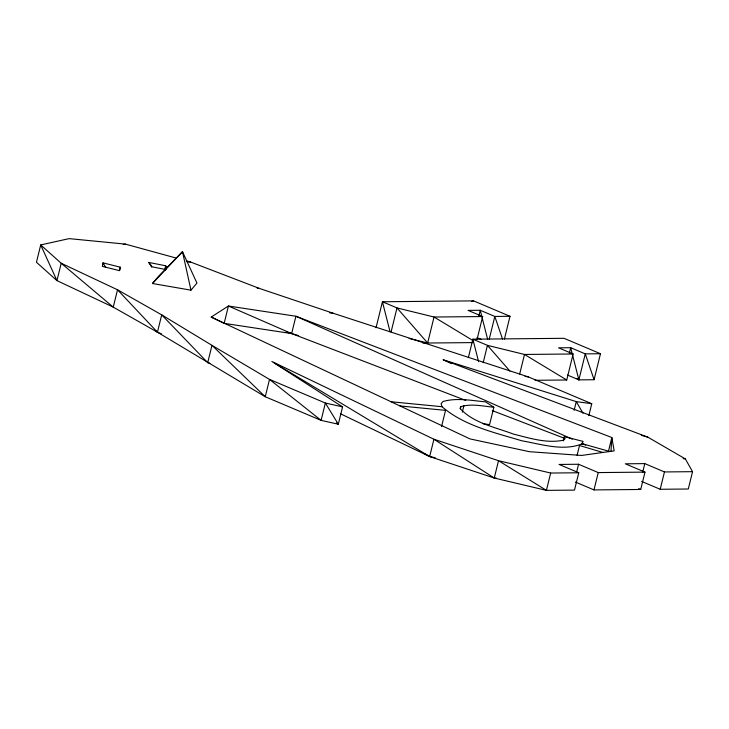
<?xml version="1.0" encoding="UTF-8"?>
<svg xmlns="http://www.w3.org/2000/svg" width="729" height="729" viewBox="0 0 729 729"><rect width="100%" height="100%" fill="white"/><g stroke="black" fill="none" stroke-linecap="round" stroke-linejoin="round"><path stroke-width="1.09" d="M165.501 270.122L165.665 265.775L148.807 262.431L151.668 267.133M610.984 451.169L611.841 437.528L295.91 316.24L228.423 306.016L211.191 317.06L224.167 323.357L291.655 333.572L298.207 335.513M483.099 423.74L489.578 424.597L493.843 407.256L485.541 401.87C471.554 400.531 456.837 397.569 443.05 401.488L441.1 403.675L442.002 406.7C464.154 425.827 494.472 432.525 521.937 440.826C541.346 444.189 563.344 451.561 582.343 443.751L582.79 441.327L564.355 436.616L563.289 440.945M119.438 270.459L120.212 267.169L103.017 262.868L102.488 265.037M119.419 270.413L120.212 267.169L119.556 270.678L102.361 266.386L103.017 262.868L105.833 267.57M164.599 270.104L165.665 265.775L167.041 267.543M209.897 363.27L207.719 362.678L211.975 345.346L161.701 314.864L117.515 289.787L61.218 263.269L40.706 244.935L36.45 262.267L56.953 280.61L113.25 307.128L157.446 332.196L265.256 396.74L321.106 420.369L338.311 424.223L342.566 406.891L271.853 361.466L433.928 439.241L494.262 478.033L546.413 490.371L574.498 490.107L578.753 472.766L559.088 464.446L578.562 464.255L598.236 472.583L644.983 472.128L640.727 489.469L593.98 489.915L575.345 482.033M224.167 323.357L228.423 306.016L291.655 333.572L465.767 400.421M286.196 332.05L291.655 333.572L295.91 316.24L572.265 439.15M376.036 327.758L382.424 301.76L473.586 300.877L510.008 316.295L504.422 339.04M391.136 331.759L396.995 307.92L382.424 301.76L390.061 331.777M441.546 426.611L445.537 410.363L399.984 405.944M468.355 357.611L472.875 339.195L564.036 338.311L600.468 353.729L594.08 379.727L578.881 379.873L567.435 375.034M478.917 315.693L480.247 310.272L494.818 316.441L510.008 316.295M477.067 339.304L482.662 316.55L468.091 310.39L480.247 310.272L487.61 339.222M460.345 408.832L460.883 406.664C471.499 403.419 483.035 406.19 493.843 407.256M462.314 412.14L463.908 405.643M483.19 362.696L487.446 345.355L472.875 339.195L478.607 361.712M489.223 339.185L494.818 316.441L502.518 339.058M519.704 373.959L524.497 354.458L573.112 353.984L566.734 379.991L535.068 380.292M494.262 478.033L498.518 460.701L433.928 439.241L429.663 456.573L494.262 478.033L496.504 478.169M569.367 353.128L570.698 347.706L585.269 353.875L600.468 353.729M550.668 473.039L546.413 490.371L498.518 460.701L550.668 473.039L578.753 472.766M577.113 378.579L578.881 379.873L585.269 353.875L594.08 379.727M574.151 410.281L576.274 401.615L591.757 403.72L588.822 415.639M577.086 455.261L579.482 445.51L602.919 452.463M581.997 444.581L582.79 441.327M576.703 471.845L578.562 464.255M593.98 489.915L598.236 472.583M608.387 451.615L611.841 437.528L614.173 450.877L581.633 455.443L529.454 451.698L469.959 438.894L211.191 317.06M642.668 472.292L644.791 463.617L664.465 471.945L692.55 471.672L688.294 489.004L660.201 489.277L641.575 481.395M660.201 489.277L664.465 471.945M460.883 406.664L460.008 408.331C473.312 423.203 495.41 427.203 513.526 434.119C529.746 438.12 546.941 443.779 563.708 440.125L565.093 438.648L564.355 436.616M152.461 283.508L158.439 276.409L182.478 251.66L196.948 283.08L190.971 290.169L152.461 283.508L182.478 251.66L190.971 290.169M471.39 301.487L473.586 300.877M123.228 244.543L125.424 244.115L176.491 258.148M482.662 316.55L434.037 317.024L396.995 307.92L427.65 343.022L472.884 342.594M644.791 463.617L625.318 463.808L644.983 472.128M187.198 262.003L190.606 262.03L259.396 288.429L333.071 313.215L528.379 376.911L591.757 403.72L589.497 403.41M329.681 312.887L333.071 313.215M125.424 244.115L69.127 238.629L40.706 244.935L56.953 280.61L61.218 263.269L113.25 307.128L117.515 289.787L157.446 332.196L161.601 333.955M391.118 401.77L442.002 406.7M683.073 458.659L685.333 458.896L692.55 471.672M257.146 288.146L259.396 288.429M422.547 342.84L425.936 343.286M525.008 376.401L528.379 376.911M165.93 269.575L152.233 266.86L148.807 262.431M435.204 457.694L429.663 456.573L340.425 413.753M409.124 338.475L427.65 343.022L434.037 317.024L472.438 340.233M186.269 260.836L190.606 262.03M582.343 443.751L609.772 451.497M641.32 435.295L647.881 437.181L685.333 458.896M451.47 363.598L443.232 359.816L576.274 401.615L583.009 413.279M289.522 332.807L291.655 333.572M340.452 406.099L342.566 406.891L325.362 403.028L269.511 379.399L211.975 345.346L265.256 396.74L269.511 379.399L321.106 420.369L325.362 403.028L338.311 424.223L336.397 422.993M443.232 359.816L647.881 437.181M492.303 410.609L564.255 438.229M573.112 353.984L558.551 347.824L570.698 347.706L578.881 379.873M476.976 337.6L481.14 339.359M638.659 488.594L640.727 489.469M581.614 443.314L585.77 445.164M424.697 453.848L429.663 456.573L274.778 363.224M566.734 379.991L524.497 354.458L487.446 345.355L509.881 371.043M155.696 330.775L157.446 332.196L161.701 314.864L207.719 362.678"/></g></svg>
